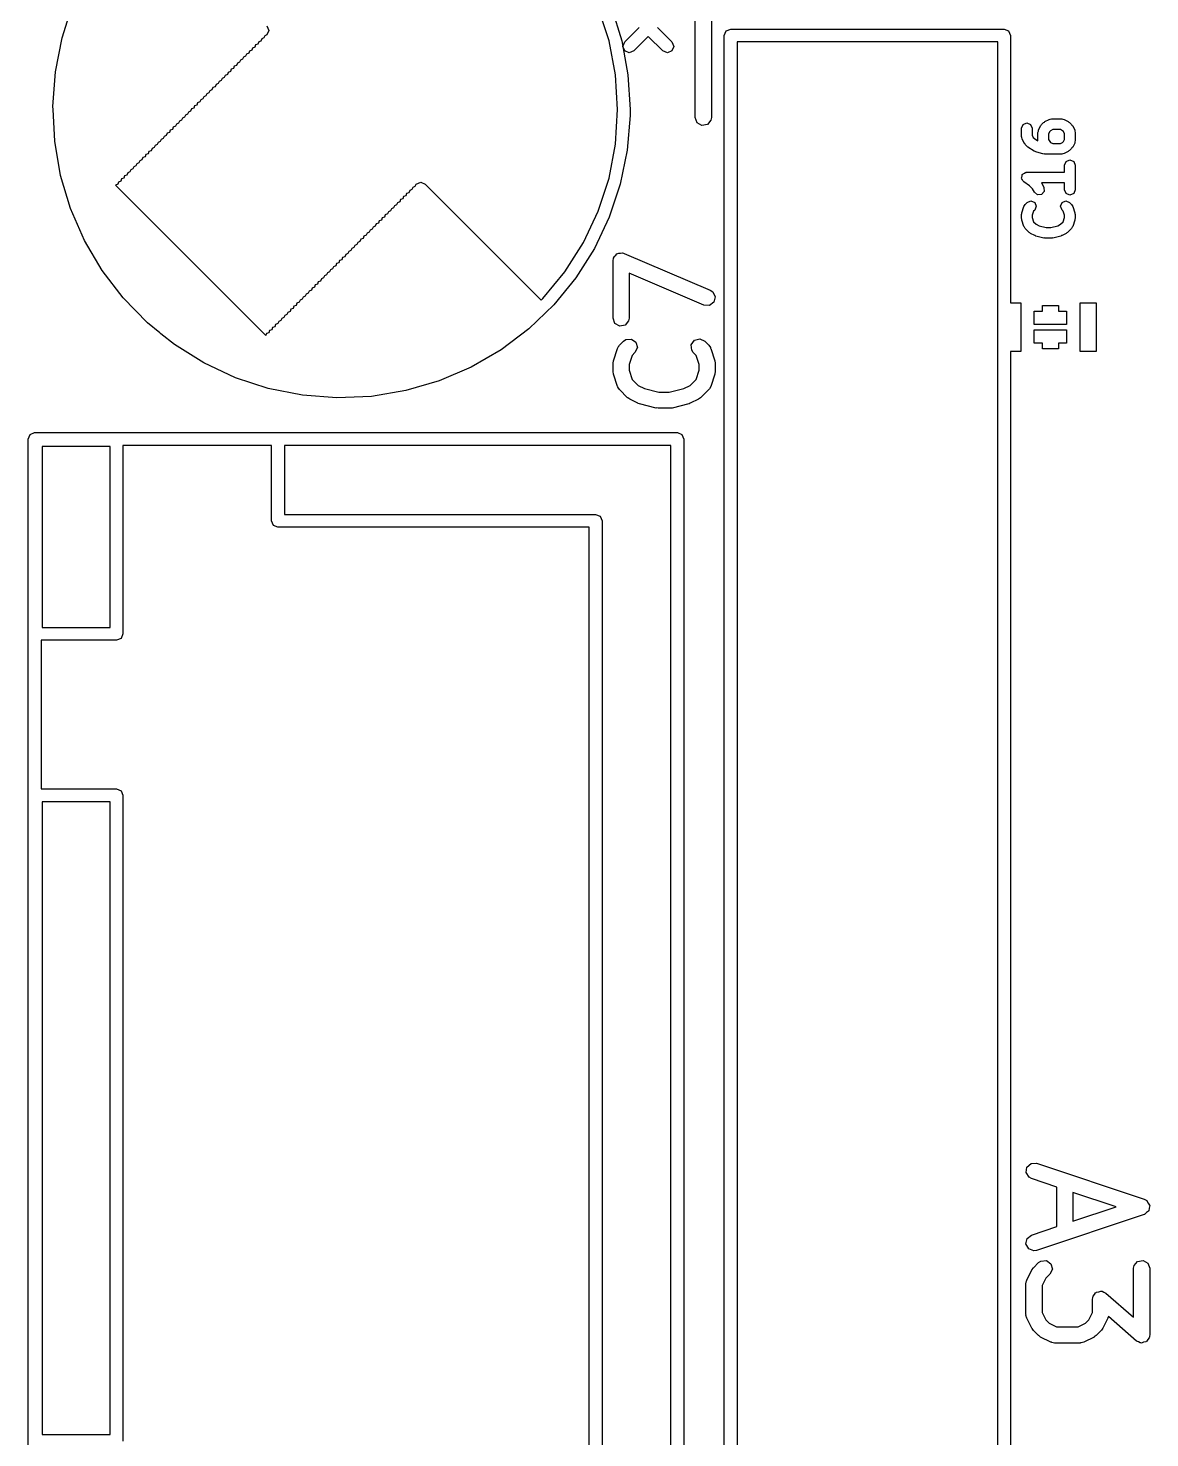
# Model space of a CAD drawing. Extents: x 99.7 to 144.3, y -109.9 to -50.
# Drawn here: x 99.95 to 110.37, y -84.17 to -71.07 of the extents above; entities that cross this region are included whole.
import ezdxf

# ---------------------------------------------------------------- set-up
doc = ezdxf.new("R2010")
doc.units = 0
doc.layers.add('BLACK', color=7, linetype='CONTINUOUS')

msp = doc.modelspace()

# ---------------------------------------------------------------- linework, layer by layer
at = {"layer": 'BLACK', "linetype": 'CONTINUOUS'}
for p, q in [((100.269, -71.1613), (100.368, -70.8542)), ((105.35, -71.1898), (105.25, -70.8835)), ((105.372, -70.8804), (105.468, -71.1885)), ((106.151, -71.902), (106.151, -70.886)), ((106.301, -70.961), (106.301, -71.902)), ((102.172, -71.0499), (102.19, -71.0924)), ((102.19, -71.0924), (102.172, -71.1348)), ((105.496, -71.1986), (105.63, -71.0642)), ((105.8, -71.0642), (105.934, -71.1986)), ((106.42, -71.14), (106.438, -71.0976)), ((106.438, -71.0976), (106.48, -71.08)), ((106.48, -71.08), (109.02, -71.08)), ((109.02, -71.08), (109.062, -71.0976)), ((109.062, -71.0976), (109.08, -71.14)), ((100.208, -71.4779), (100.269, -71.1613)), ((102.059, -71.2479), (102.039, -71.2562)), ((102.067, -71.2279), (102.059, -71.2479)), ((102.087, -71.2196), (102.067, -71.2279)), ((102.096, -71.1996), (102.087, -71.2196)), ((102.116, -71.1913), (102.096, -71.1996)), ((102.124, -71.1713), (102.116, -71.1913)), ((102.144, -71.1631), (102.124, -71.1713)), ((102.152, -71.1431), (102.144, -71.1631)), ((102.172, -71.1348), (102.152, -71.1431)), ((105.41, -71.5063), (105.35, -71.1898)), ((105.468, -71.1885), (105.526, -71.5058)), ((105.478, -71.241), (105.496, -71.1986)), ((105.496, -71.2834), (105.478, -71.241)), ((105.715, -71.1491), (105.58, -71.2834)), ((105.849, -71.2834), (105.715, -71.1491)), ((105.934, -71.1986), (105.952, -71.241)), ((105.952, -71.241), (105.934, -71.2834)), ((106.42, -91.46), (106.42, -71.14)), ((106.54, -71.2), (106.54, -91.4)), ((108.96, -71.2), (106.54, -71.2)), ((108.96, -91.4), (108.96, -71.2)), ((109.08, -71.14), (109.08, -73.625)), ((101.926, -71.3693), (101.918, -71.3893)), ((101.946, -71.3611), (101.926, -71.3693)), ((101.954, -71.3411), (101.946, -71.3611)), ((101.974, -71.3328), (101.954, -71.3411)), ((101.983, -71.3128), (101.974, -71.3328)), ((102.003, -71.3045), (101.983, -71.3128)), ((102.011, -71.2845), (102.003, -71.3045)), ((102.031, -71.2762), (102.011, -71.2845)), ((102.039, -71.2562), (102.031, -71.2762)), ((105.538, -71.301), (105.496, -71.2834)), ((105.58, -71.2834), (105.538, -71.301)), ((105.892, -71.301), (105.849, -71.2834)), ((105.934, -71.2834), (105.892, -71.301)), ((100.185, -71.7997), (100.208, -71.4779)), ((101.785, -71.5108), (101.776, -71.5308)), ((101.805, -71.5025), (101.785, -71.5108)), ((101.813, -71.4825), (101.805, -71.5025)), ((101.833, -71.4742), (101.813, -71.4825)), ((101.841, -71.4542), (101.833, -71.4742)), ((101.861, -71.4459), (101.841, -71.4542)), ((101.869, -71.4259), (101.861, -71.4459)), ((101.889, -71.4176), (101.869, -71.4259)), ((101.898, -71.3976), (101.889, -71.4176)), ((101.918, -71.3893), (101.898, -71.3976)), ((105.43, -71.8277), (105.41, -71.5063)), ((105.526, -71.5058), (105.545, -71.8277)), ((101.662, -71.6446), (101.642, -71.6529)), ((101.671, -71.6241), (101.662, -71.6446)), ((101.691, -71.6156), (101.671, -71.6241)), ((101.7, -71.5956), (101.691, -71.6156)), ((101.72, -71.5873), (101.7, -71.5956)), ((101.728, -71.5673), (101.72, -71.5873)), ((101.748, -71.559), (101.728, -71.5673)), ((101.756, -71.539), (101.748, -71.559)), ((101.776, -71.5308), (101.756, -71.539)), ((101.529, -71.766), (101.521, -71.786)), ((101.549, -71.7577), (101.529, -71.766)), ((101.558, -71.7377), (101.549, -71.7577)), ((101.578, -71.7295), (101.558, -71.7377)), ((101.586, -71.7095), (101.578, -71.7295)), ((101.606, -71.7012), (101.586, -71.7095)), ((101.614, -71.6812), (101.606, -71.7012)), ((101.634, -71.6729), (101.614, -71.6812)), ((101.642, -71.6529), (101.634, -71.6729)), ((100.187, -71.8277), (100.185, -71.7997)), ((100.201, -72.1218), (100.187, -71.8277)), ((101.388, -71.9074), (101.38, -71.9274)), ((101.408, -71.8992), (101.388, -71.9074)), ((101.416, -71.8792), (101.408, -71.8992)), ((101.436, -71.8709), (101.416, -71.8792)), ((101.444, -71.8509), (101.436, -71.8709)), ((101.464, -71.8426), (101.444, -71.8509)), ((101.473, -71.8226), (101.464, -71.8426)), ((101.493, -71.8143), (101.473, -71.8226)), ((101.501, -71.7943), (101.493, -71.8143)), ((101.521, -71.786), (101.501, -71.7943)), ((105.41, -72.1492), (105.43, -71.8277)), ((105.545, -71.8839), (105.519, -72.2054)), ((105.545, -71.8277), (105.545, -71.8839)), ((106.169, -71.9502), (106.151, -71.902)), ((106.301, -71.902), (106.296, -71.9277)), ((101.275, -72.0206), (101.266, -72.0406)), ((101.295, -72.0123), (101.275, -72.0206)), ((101.303, -71.9923), (101.295, -72.0123)), ((101.323, -71.984), (101.303, -71.9923)), ((101.331, -71.964), (101.323, -71.984)), ((101.351, -71.9557), (101.331, -71.964)), ((101.36, -71.9357), (101.351, -71.9557)), ((101.38, -71.9274), (101.36, -71.9357)), ((106.213, -71.9759), (106.169, -71.9502)), ((106.264, -71.967), (106.213, -71.9759)), ((106.296, -71.9277), (106.264, -71.967)), ((109.181, -72.0024), (109.196, -71.967)), ((109.181, -72.0786), (109.181, -72.0024)), ((109.196, -71.967), (109.231, -71.9524)), ((109.231, -71.9524), (109.266, -71.967)), ((109.266, -71.967), (109.281, -72.0024)), ((109.281, -72.0024), (109.281, -72.0668)), ((109.333, -72.0405), (109.338, -72.0297)), ((109.338, -72.0297), (109.339, -72.0181)), ((109.339, -72.0181), (109.358, -71.98)), ((109.358, -71.98), (109.364, -71.9746)), ((109.364, -71.9746), (109.367, -71.967)), ((109.367, -71.967), (109.386, -71.948)), ((109.386, -71.948), (109.394, -71.9448)), ((109.394, -71.9448), (109.399, -71.9386)), ((109.399, -71.9386), (109.437, -71.9196)), ((109.443, -72.032), (109.433, -72.0523)), ((109.437, -71.9196), (109.449, -71.9187)), ((109.451, -72.0244), (109.443, -72.032)), ((109.449, -71.9187), (109.46, -71.9143)), ((109.471, -72.0143), (109.451, -72.0244)), ((109.46, -71.9143), (109.555, -71.9143)), ((109.543, -72.0143), (109.471, -72.0143)), ((109.563, -72.0244), (109.543, -72.0143)), ((109.555, -71.9143), (109.566, -71.9187)), ((109.571, -72.032), (109.563, -72.0244)), ((109.566, -71.9187), (109.577, -71.9196)), ((109.581, -72.0523), (109.571, -72.032)), ((109.577, -71.9196), (109.615, -71.9386)), ((109.615, -71.9386), (109.621, -71.9448)), ((109.621, -71.9448), (109.628, -71.948)), ((109.628, -71.948), (109.647, -71.967)), ((109.647, -71.967), (109.65, -71.9746)), ((109.65, -71.9746), (109.657, -71.98)), ((109.657, -71.98), (109.676, -72.0181)), ((109.676, -72.0181), (109.676, -72.0297)), ((109.676, -72.0297), (109.681, -72.0405)), ((100.256, -72.4397), (100.201, -72.1218)), ((101.133, -72.162), (101.125, -72.182)), ((101.153, -72.1537), (101.133, -72.162)), ((101.162, -72.1337), (101.153, -72.1537)), ((101.182, -72.1254), (101.162, -72.1337)), ((101.19, -72.1054), (101.182, -72.1254)), ((101.21, -72.0971), (101.19, -72.1054)), ((101.218, -72.0771), (101.21, -72.0971)), ((101.238, -72.0689), (101.218, -72.0771)), ((101.246, -72.0489), (101.238, -72.0689)), ((101.266, -72.0406), (101.246, -72.0489)), ((105.35, -72.4656), (105.41, -72.1492)), ((109.185, -72.0893), (109.181, -72.0786)), ((109.186, -72.1009), (109.185, -72.0893)), ((109.205, -72.139), (109.186, -72.1009)), ((109.211, -72.1444), (109.205, -72.139)), ((109.215, -72.152), (109.211, -72.1444)), ((109.234, -72.1711), (109.215, -72.152)), ((109.281, -72.0668), (109.291, -72.087)), ((109.291, -72.087), (109.301, -72.0969)), ((109.301, -72.0969), (109.334, -72.1192)), ((109.333, -72.1167), (109.333, -72.0405)), ((109.334, -72.1192), (109.333, -72.1167)), ((109.433, -72.0523), (109.433, -72.1049)), ((109.433, -72.1049), (109.443, -72.1251)), ((109.443, -72.1251), (109.451, -72.1327)), ((109.451, -72.1327), (109.471, -72.1429)), ((109.471, -72.1429), (109.543, -72.1429)), ((109.543, -72.1429), (109.563, -72.1327)), ((109.563, -72.1327), (109.571, -72.1251)), ((109.571, -72.1251), (109.581, -72.1049)), ((109.581, -72.1049), (109.581, -72.0523)), ((109.676, -72.139), (109.657, -72.1771)), ((109.681, -72.1167), (109.676, -72.1274)), ((109.676, -72.1274), (109.676, -72.139)), ((109.681, -72.0405), (109.681, -72.1167)), ((101.012, -72.2951), (100.992, -72.3034)), ((101.02, -72.2751), (101.012, -72.2951)), ((101.04, -72.2669), (101.02, -72.2751)), ((101.049, -72.2469), (101.04, -72.2669)), ((101.069, -72.2386), (101.049, -72.2469)), ((101.077, -72.2186), (101.069, -72.2386)), ((101.097, -72.2103), (101.077, -72.2186)), ((101.105, -72.1903), (101.097, -72.2103)), ((101.125, -72.182), (101.105, -72.1903)), ((105.519, -72.2054), (105.454, -72.5214)), ((109.238, -72.173), (109.234, -72.1711)), ((109.241, -72.1773), (109.238, -72.173)), ((109.298, -72.2154), (109.241, -72.1773)), ((109.307, -72.2171), (109.298, -72.2154)), ((109.314, -72.2223), (109.307, -72.2171)), ((109.39, -72.2414), (109.314, -72.2223)), ((109.397, -72.2404), (109.39, -72.2414)), ((109.402, -72.2429), (109.397, -72.2404)), ((109.555, -72.2429), (109.402, -72.2429)), ((109.566, -72.2384), (109.555, -72.2429)), ((109.577, -72.2376), (109.566, -72.2384)), ((109.615, -72.2185), (109.577, -72.2376)), ((109.596, -72.3099), (109.631, -72.2952)), ((109.621, -72.2123), (109.615, -72.2185)), ((109.628, -72.2092), (109.621, -72.2123)), ((109.647, -72.1901), (109.628, -72.2092)), ((109.631, -72.2952), (109.666, -72.3099)), ((109.65, -72.1825), (109.647, -72.1901)), ((109.657, -72.1771), (109.65, -72.1825)), ((100.879, -72.4166), (100.871, -72.4366)), ((100.899, -72.4083), (100.879, -72.4166)), ((100.907, -72.3883), (100.899, -72.4083)), ((100.927, -72.38), (100.907, -72.3883)), ((100.935, -72.36), (100.927, -72.38)), ((100.955, -72.3517), (100.935, -72.36)), ((100.964, -72.3317), (100.955, -72.3517)), ((100.984, -72.3234), (100.964, -72.3317)), ((100.992, -72.3034), (100.984, -72.3234)), ((109.189, -72.4318), (109.194, -72.4289)), ((109.194, -72.4289), (109.196, -72.4242)), ((109.196, -72.4242), (109.209, -72.4186)), ((109.209, -72.4186), (109.221, -72.4105)), ((109.221, -72.4105), (109.226, -72.4115)), ((109.226, -72.4115), (109.231, -72.4095)), ((109.231, -72.4095), (109.581, -72.4095)), ((109.581, -72.3452), (109.596, -72.3099)), ((109.581, -72.4095), (109.581, -72.3452)), ((109.666, -72.3099), (109.681, -72.3452)), ((109.681, -72.3452), (109.681, -72.5738)), ((100.348, -72.7487), (100.256, -72.4397)), ((100.786, -72.5214), (100.766, -72.5297)), ((100.766, -72.5297), (102.163, -73.9273)), ((100.794, -72.5014), (100.786, -72.5214)), ((100.814, -72.4931), (100.794, -72.5014)), ((100.822, -72.4731), (100.814, -72.4931)), ((100.842, -72.4648), (100.822, -72.4731)), ((100.851, -72.4448), (100.842, -72.4648)), ((100.871, -72.4366), (100.851, -72.4448)), ((103.522, -72.569), (103.53, -72.549)), ((103.53, -72.549), (103.55, -72.5407)), ((103.55, -72.5407), (103.558, -72.5207)), ((103.558, -72.5207), (103.601, -72.5031)), ((103.601, -72.5031), (103.643, -72.5207)), ((103.643, -72.5207), (104.72, -73.5977)), ((105.25, -72.772), (105.35, -72.4656)), ((105.454, -72.5214), (105.352, -72.8273)), ((109.181, -72.4595), (109.187, -72.4461)), ((109.183, -72.4643), (109.181, -72.4595)), ((109.182, -72.4693), (109.183, -72.4643)), ((109.19, -72.4814), (109.182, -72.4693)), ((109.187, -72.4461), (109.189, -72.4318)), ((109.196, -72.4949), (109.19, -72.4814)), ((109.2, -72.4968), (109.196, -72.4949)), ((109.203, -72.5011), (109.2, -72.4968)), ((109.256, -72.5365), (109.203, -72.5011)), ((109.285, -72.5653), (109.256, -72.5365)), ((109.581, -72.5095), (109.366, -72.5095)), ((109.366, -72.5095), (109.371, -72.5134)), ((109.371, -72.5134), (109.39, -72.5514)), ((109.39, -72.5514), (109.393, -72.5896)), ((109.581, -72.5738), (109.581, -72.5095)), ((103.38, -72.7104), (103.389, -72.6904)), ((103.389, -72.6904), (103.409, -72.6821)), ((103.409, -72.6821), (103.417, -72.6621)), ((103.417, -72.6621), (103.437, -72.6538)), ((103.437, -72.6538), (103.445, -72.6338)), ((103.445, -72.6338), (103.465, -72.6256)), ((103.465, -72.6256), (103.473, -72.6056)), ((103.473, -72.6056), (103.493, -72.5973)), ((103.493, -72.5973), (103.502, -72.5773)), ((103.502, -72.5773), (103.522, -72.569)), ((109.215, -72.7099), (109.234, -72.6908)), ((109.234, -72.6908), (109.269, -72.6762)), ((109.269, -72.6762), (109.304, -72.6908)), ((109.301, -72.5962), (109.285, -72.5653)), ((109.329, -72.6212), (109.301, -72.5962)), ((109.304, -72.6908), (109.319, -72.7262)), ((109.368, -72.6185), (109.329, -72.6212)), ((109.393, -72.5896), (109.368, -72.6185)), ((109.543, -72.7262), (109.558, -72.6908)), ((109.558, -72.6908), (109.593, -72.6762)), ((109.596, -72.6092), (109.581, -72.5738)), ((109.593, -72.6762), (109.628, -72.6908)), ((109.631, -72.6238), (109.596, -72.6092)), ((109.628, -72.6908), (109.647, -72.7099)), ((109.666, -72.6092), (109.631, -72.6238)), ((109.681, -72.5738), (109.666, -72.6092)), ((100.477, -73.0444), (100.348, -72.7487)), ((103.247, -72.8318), (103.267, -72.8235)), ((103.267, -72.8235), (103.275, -72.8035)), ((103.275, -72.8035), (103.295, -72.7953)), ((103.295, -72.7953), (103.304, -72.7753)), ((103.304, -72.7753), (103.324, -72.767)), ((103.324, -72.767), (103.332, -72.747)), ((103.332, -72.747), (103.352, -72.7387)), ((103.352, -72.7387), (103.36, -72.7187)), ((103.36, -72.7187), (103.38, -72.7104)), ((105.113, -73.0635), (105.25, -72.772)), ((109.181, -72.8024), (109.184, -72.7948)), ((109.181, -72.8405), (109.181, -72.8024)), ((109.184, -72.7866), (109.203, -72.7294)), ((109.184, -72.7948), (109.184, -72.7866)), ((109.203, -72.7294), (109.21, -72.7206)), ((109.21, -72.7206), (109.215, -72.7099)), ((109.294, -72.7722), (109.281, -72.8105)), ((109.281, -72.8105), (109.281, -72.8324)), ((109.304, -72.7615), (109.294, -72.7722)), ((109.319, -72.7262), (109.304, -72.7615)), ((109.558, -72.7615), (109.543, -72.7262)), ((109.568, -72.7722), (109.558, -72.7615)), ((109.581, -72.8105), (109.568, -72.7722)), ((109.581, -72.8324), (109.581, -72.8105)), ((109.647, -72.7099), (109.652, -72.7206)), ((109.652, -72.7206), (109.659, -72.7294)), ((109.659, -72.7294), (109.678, -72.7866)), ((109.678, -72.7866), (109.678, -72.7948)), ((109.678, -72.7948), (109.681, -72.8024)), ((109.681, -72.8024), (109.681, -72.8405)), ((103.126, -72.965), (103.134, -72.945)), ((103.134, -72.945), (103.154, -72.9367)), ((103.154, -72.9367), (103.162, -72.9167)), ((103.162, -72.9167), (103.182, -72.9084)), ((103.182, -72.9084), (103.191, -72.8884)), ((103.191, -72.8884), (103.211, -72.8801)), ((103.211, -72.8801), (103.219, -72.8601)), ((103.219, -72.8601), (103.239, -72.8518)), ((103.239, -72.8518), (103.247, -72.8318)), ((105.352, -72.8273), (105.214, -73.1188)), ((109.184, -72.8481), (109.181, -72.8405)), ((109.184, -72.8563), (109.184, -72.8481)), ((109.203, -72.9134), (109.184, -72.8563)), ((109.21, -72.9222), (109.203, -72.9134)), ((109.215, -72.933), (109.21, -72.9222)), ((109.253, -72.9711), (109.215, -72.933)), ((109.281, -72.8324), (109.294, -72.8706)), ((109.294, -72.8706), (109.318, -72.8946)), ((109.318, -72.8946), (109.344, -72.9076)), ((109.344, -72.9076), (109.409, -72.9238)), ((109.409, -72.9238), (109.453, -72.9238)), ((109.453, -72.9238), (109.518, -72.9076)), ((109.518, -72.9076), (109.544, -72.8946)), ((109.544, -72.8946), (109.568, -72.8706)), ((109.568, -72.8706), (109.581, -72.8324)), ((109.647, -72.933), (109.609, -72.9711)), ((109.652, -72.9222), (109.647, -72.933)), ((109.659, -72.9134), (109.652, -72.9222)), ((109.678, -72.8563), (109.659, -72.9134)), ((109.681, -72.8405), (109.678, -72.8481)), ((109.678, -72.8481), (109.678, -72.8563)), ((100.641, -73.3225), (100.477, -73.0444)), ((102.992, -73.0871), (103.012, -73.0788)), ((103.012, -73.0788), (103.02, -73.0588)), ((103.02, -73.0588), (103.04, -73.0505)), ((103.04, -73.0505), (103.048, -73.0305)), ((103.048, -73.0305), (103.069, -73.022)), ((103.069, -73.022), (103.077, -73.0015)), ((103.077, -73.0015), (103.097, -72.9933)), ((103.097, -72.9933), (103.106, -72.9733)), ((103.106, -72.9733), (103.126, -72.965)), ((104.94, -73.3354), (105.113, -73.0635)), ((109.26, -72.9742), (109.253, -72.9711)), ((109.266, -72.9804), (109.26, -72.9742)), ((109.304, -72.9995), (109.266, -72.9804)), ((109.309, -72.9999), (109.304, -72.9995)), ((109.314, -73.0033), (109.309, -72.9999)), ((109.39, -73.0223), (109.314, -73.0033)), ((109.397, -73.0214), (109.39, -73.0223)), ((109.402, -73.0238), (109.397, -73.0214)), ((109.46, -73.0238), (109.402, -73.0238)), ((109.465, -73.0214), (109.46, -73.0238)), ((109.472, -73.0223), (109.465, -73.0214)), ((109.548, -73.0033), (109.472, -73.0223)), ((109.552, -72.9999), (109.548, -73.0033)), ((109.558, -72.9995), (109.552, -72.9999)), ((109.596, -72.9804), (109.558, -72.9995)), ((109.602, -72.9742), (109.596, -72.9804)), ((109.609, -72.9711), (109.602, -72.9742)), ((102.87, -73.2202), (102.879, -73.2002)), ((102.879, -73.2002), (102.899, -73.192)), ((102.899, -73.192), (102.907, -73.172)), ((102.907, -73.172), (102.927, -73.1637)), ((102.927, -73.1637), (102.935, -73.1437)), ((102.935, -73.1437), (102.955, -73.1354)), ((102.955, -73.1354), (102.964, -73.1154)), ((102.964, -73.1154), (102.984, -73.1071)), ((102.984, -73.1071), (102.992, -73.0871)), ((105.214, -73.1188), (105.042, -73.3916)), ((105.387, -73.2333), (105.391, -73.2077)), ((105.391, -73.2077), (105.397, -73.2009)), ((105.397, -73.2009), (105.399, -73.1923)), ((105.399, -73.1923), (105.413, -73.1818)), ((105.413, -73.1818), (105.424, -73.1684)), ((105.424, -73.1684), (105.433, -73.1668)), ((105.433, -73.1668), (105.44, -73.1615)), ((105.44, -73.1615), (105.458, -73.1625)), ((105.458, -73.1625), (105.475, -73.1595)), ((105.475, -73.1595), (105.483, -73.1639)), ((105.483, -73.1639), (105.491, -73.1644)), ((105.491, -73.1644), (106.291, -73.5073)), ((100.837, -73.5789), (100.641, -73.3225)), ((102.729, -73.3617), (102.737, -73.3417)), ((102.737, -73.3417), (102.757, -73.3334)), ((102.757, -73.3334), (102.766, -73.3134)), ((102.766, -73.3134), (102.786, -73.3051)), ((102.786, -73.3051), (102.794, -73.2851)), ((102.794, -73.2851), (102.814, -73.2768)), ((102.814, -73.2768), (102.822, -73.2568)), ((102.822, -73.2568), (102.842, -73.2485)), ((102.842, -73.2485), (102.85, -73.2285)), ((102.85, -73.2285), (102.87, -73.2202)), ((104.735, -73.5836), (104.94, -73.3354)), ((105.387, -73.7667), (105.387, -73.2333)), ((106.232, -73.6451), (105.537, -73.3471)), ((105.537, -73.3471), (105.537, -73.7667)), ((102.596, -73.4831), (102.616, -73.4748)), ((102.616, -73.4748), (102.624, -73.4548)), ((102.624, -73.4548), (102.644, -73.4465)), ((102.644, -73.4465), (102.652, -73.4265)), ((102.652, -73.4265), (102.672, -73.4182)), ((102.672, -73.4182), (102.681, -73.3982)), ((102.681, -73.3982), (102.701, -73.3899)), ((102.701, -73.3899), (102.709, -73.3699)), ((102.709, -73.3699), (102.729, -73.3617)), ((105.042, -73.3916), (104.838, -73.6418)), ((101.062, -73.81), (100.837, -73.5789)), ((102.474, -73.6162), (102.483, -73.5962)), ((102.483, -73.5962), (102.503, -73.5879)), ((102.503, -73.5879), (102.511, -73.5679)), ((102.511, -73.5679), (102.531, -73.5596)), ((102.531, -73.5596), (102.539, -73.5396)), ((102.539, -73.5396), (102.559, -73.5314)), ((102.559, -73.5314), (102.568, -73.5114)), ((102.568, -73.5114), (102.588, -73.5031)), ((102.588, -73.5031), (102.596, -73.4831)), ((104.72, -73.5977), (104.735, -73.5836)), ((106.291, -73.5073), (106.313, -73.5215)), ((106.313, -73.5215), (106.336, -73.5673)), ((106.336, -73.5673), (106.325, -73.6173)), ((102.333, -73.7576), (102.341, -73.7376)), ((102.341, -73.7376), (102.361, -73.7294)), ((102.361, -73.7294), (102.37, -73.7094)), ((102.37, -73.7094), (102.39, -73.7011)), ((102.39, -73.7011), (102.398, -73.6811)), ((102.398, -73.6811), (102.418, -73.6728)), ((102.418, -73.6728), (102.426, -73.6528)), ((102.426, -73.6528), (102.446, -73.6445)), ((102.446, -73.6445), (102.454, -73.6245)), ((102.454, -73.6245), (102.474, -73.6162)), ((104.838, -73.6418), (104.606, -73.8656)), ((106.284, -73.648), (106.232, -73.6451)), ((106.325, -73.6173), (106.284, -73.648)), ((109.08, -73.625), (109.175, -73.625)), ((109.175, -73.625), (109.175, -74.075)), ((109.3, -73.825), (109.3, -73.7)), ((109.3, -73.7), (109.375, -73.7)), ((109.375, -73.7), (109.375, -73.65)), ((109.375, -73.65), (109.525, -73.65)), ((109.525, -73.65), (109.525, -73.7)), ((109.525, -73.7), (109.6, -73.7)), ((109.6, -73.7), (109.6, -73.825)), ((109.725, -74.075), (109.725, -73.625)), ((109.725, -73.625), (109.875, -73.625)), ((109.875, -73.625), (109.875, -74.075)), ((101.178, -73.9038), (101.062, -73.81)), ((102.2, -73.8791), (102.22, -73.8708)), ((102.22, -73.8708), (102.228, -73.8508)), ((102.228, -73.8508), (102.248, -73.8425)), ((102.248, -73.8425), (102.256, -73.8225)), ((102.256, -73.8225), (102.276, -73.8142)), ((102.276, -73.8142), (102.285, -73.7942)), ((102.285, -73.7942), (102.305, -73.7859)), ((102.305, -73.7859), (102.313, -73.7659)), ((102.313, -73.7659), (102.333, -73.7576)), ((104.606, -73.8656), (104.348, -74.06)), ((105.404, -73.8149), (105.387, -73.7667)), ((105.449, -73.8405), (105.404, -73.8149)), ((105.499, -73.8316), (105.449, -73.8405)), ((105.532, -73.7923), (105.499, -73.8316)), ((105.537, -73.7667), (105.532, -73.7923)), ((109.6, -73.825), (109.3, -73.825)), ((101.184, -73.9102), (101.178, -73.9038)), ((101.188, -73.9115), (101.184, -73.9102)), ((101.313, -74.0123), (101.188, -73.9115)), ((102.163, -73.9273), (102.172, -73.9073)), ((102.172, -73.9073), (102.192, -73.8991)), ((102.192, -73.8991), (102.2, -73.8791)), ((105.447, -74.0184), (105.485, -73.9803)), ((105.485, -73.9803), (105.506, -73.9654)), ((105.506, -73.9654), (105.558, -73.9609)), ((105.558, -73.9609), (105.6, -73.9903)), ((105.6, -73.9903), (105.613, -74.0399)), ((106.113, -74.0139), (106.143, -73.9719)), ((106.143, -73.9719), (106.192, -73.9586)), ((106.192, -73.9586), (106.239, -73.9803)), ((106.239, -73.9803), (106.277, -74.0184)), ((109.3, -74), (109.3, -73.875)), ((109.3, -73.875), (109.6, -73.875)), ((109.375, -74), (109.3, -74)), ((109.375, -74.05), (109.375, -74)), ((109.6, -74), (109.525, -74)), ((109.525, -74), (109.525, -74.05)), ((109.6, -73.875), (109.6, -74)), ((101.586, -74.183), (101.313, -74.0123)), ((104.348, -74.06), (104.069, -74.222)), ((105.391, -74.162), (105.429, -74.0477)), ((105.429, -74.0477), (105.441, -74.0248)), ((105.441, -74.0248), (105.445, -74.0225)), ((105.445, -74.0225), (105.447, -74.0184)), ((105.566, -74.1119), (105.537, -74.1979)), ((105.591, -74.0864), (105.566, -74.1119)), ((105.613, -74.0399), (105.591, -74.0864)), ((106.118, -74.065), (106.113, -74.0139)), ((106.133, -74.0864), (106.118, -74.065)), ((106.158, -74.1119), (106.133, -74.0864)), ((106.187, -74.1979), (106.158, -74.1119)), ((106.277, -74.0184), (106.292, -74.0397)), ((106.292, -74.0397), (106.292, -74.0442)), ((106.292, -74.0442), (106.295, -74.0477)), ((106.295, -74.0477), (106.333, -74.162)), ((109.175, -74.075), (109.08, -74.075)), ((109.08, -74.075), (109.08, -88.675)), ((109.525, -74.05), (109.375, -74.05)), ((109.875, -74.075), (109.725, -74.075)), ((101.879, -74.3195), (101.586, -74.183)), ((104.069, -74.222), (103.773, -74.3493)), ((105.387, -74.1857), (105.391, -74.1636)), ((105.387, -74.2619), (105.387, -74.1857)), ((105.387, -74.2634), (105.387, -74.2619)), ((105.391, -74.2856), (105.387, -74.2634)), ((105.391, -74.1636), (105.391, -74.162)), ((105.537, -74.1979), (105.537, -74.2497)), ((105.537, -74.2497), (105.566, -74.3357)), ((106.158, -74.3357), (106.187, -74.2497)), ((106.187, -74.2497), (106.187, -74.1979)), ((106.333, -74.162), (106.336, -74.1842)), ((106.337, -74.2619), (106.333, -74.284)), ((106.336, -74.1842), (106.337, -74.1857)), ((106.337, -74.1857), (106.337, -74.2619)), ((102.185, -74.42), (101.879, -74.3195)), ((103.773, -74.3493), (103.464, -74.4401)), ((105.429, -74.3999), (105.391, -74.2856)), ((105.566, -74.3357), (105.621, -74.3907)), ((105.621, -74.3907), (105.679, -74.4197)), ((106.045, -74.4197), (106.103, -74.3907)), ((106.103, -74.3907), (106.158, -74.3357)), ((106.333, -74.2856), (106.295, -74.3999)), ((106.333, -74.284), (106.333, -74.2856)), ((102.502, -74.4829), (102.185, -74.42)), ((102.823, -74.5074), (102.502, -74.4829)), ((103.145, -74.4931), (102.823, -74.5074)), ((103.464, -74.4401), (103.145, -74.4931)), ((105.432, -74.4034), (105.429, -74.3999)), ((105.432, -74.4079), (105.432, -74.4034)), ((105.447, -74.4292), (105.432, -74.4079)), ((105.523, -74.5054), (105.447, -74.4292)), ((105.525, -74.5061), (105.523, -74.5054)), ((105.543, -74.5195), (105.525, -74.5061)), ((105.619, -74.5576), (105.543, -74.5195)), ((105.679, -74.4197), (105.814, -74.4536)), ((105.814, -74.4536), (105.91, -74.4536)), ((105.91, -74.4536), (106.045, -74.4197)), ((106.181, -74.5195), (106.105, -74.5576)), ((106.182, -74.5183), (106.181, -74.5195)), ((106.201, -74.5054), (106.182, -74.5183)), ((106.277, -74.4292), (106.201, -74.5054)), ((106.279, -74.4252), (106.277, -74.4292)), ((106.283, -74.4228), (106.279, -74.4252)), ((106.295, -74.3999), (106.283, -74.4228)), ((105.622, -74.558), (105.619, -74.5576)), ((105.634, -74.5632), (105.622, -74.558)), ((105.787, -74.6013), (105.634, -74.5632)), ((105.79, -74.601), (105.787, -74.6013)), ((105.805, -74.6036), (105.79, -74.601)), ((105.919, -74.6036), (105.805, -74.6036)), ((105.922, -74.6024), (105.919, -74.6036)), ((105.937, -74.6013), (105.922, -74.6024)), ((106.09, -74.5632), (105.937, -74.6013)), ((106.093, -74.5612), (106.09, -74.5632)), ((106.105, -74.5576), (106.093, -74.5612)), ((99.955, -74.89), (99.9726, -74.8476)), ((99.955, -87.51), (99.955, -74.89)), ((99.9726, -74.8476), (100.015, -74.83)), ((100.015, -74.83), (105.985, -74.83)), ((105.985, -74.83), (106.027, -74.8476)), ((106.027, -74.8476), (106.045, -74.89)), ((106.045, -74.89), (106.045, -87.51)), ((100.085, -74.96), (100.085, -76.64)), ((100.715, -74.96), (100.085, -74.96)), ((100.715, -76.64), (100.715, -74.96)), ((102.215, -74.95), (100.835, -74.95)), ((100.835, -74.95), (100.835, -76.7)), ((102.215, -75.65), (102.215, -74.95)), ((105.925, -74.95), (102.335, -74.95)), ((102.335, -74.95), (102.335, -75.59)), ((105.925, -87.45), (105.925, -74.95)), ((102.233, -75.6924), (102.215, -75.65)), ((102.275, -75.71), (102.233, -75.6924)), ((102.335, -75.59), (105.225, -75.59)), ((105.225, -75.59), (105.267, -75.6076)), ((105.267, -75.6076), (105.285, -75.65)), ((105.285, -75.65), (105.285, -86.75)), ((105.165, -75.71), (102.275, -75.71)), ((105.165, -86.69), (105.165, -75.71)), ((100.085, -76.64), (100.715, -76.64)), ((100.817, -76.7424), (100.775, -76.76)), ((100.835, -76.7), (100.817, -76.7424)), ((100.775, -76.76), (100.075, -76.76)), ((100.075, -76.76), (100.075, -78.14)), ((100.075, -78.14), (100.775, -78.14)), ((100.775, -78.14), (100.817, -78.1576)), ((100.817, -78.1576), (100.835, -78.2)), ((100.085, -78.26), (100.085, -84.14)), ((100.715, -78.26), (100.085, -78.26)), ((100.715, -84.14), (100.715, -78.26)), ((100.835, -78.2), (100.835, -84.2)), ((109.224, -81.7055), (109.232, -81.6548)), ((109.251, -81.7492), (109.224, -81.7055)), ((109.232, -81.6548), (109.27, -81.6207)), ((109.27, -81.6207), (109.321, -81.6193)), ((109.321, -81.6193), (110.321, -81.9527)), ((109.274, -81.7616), (109.251, -81.7492)), ((109.508, -81.8398), (109.274, -81.7616)), ((109.508, -82.2078), (109.508, -81.8398)), ((110.06, -82.0238), (109.658, -81.8898)), ((109.658, -81.8898), (109.658, -82.1578)), ((110.321, -81.9527), (110.344, -81.9651)), ((110.344, -81.9651), (110.345, -81.9669)), ((110.345, -81.9669), (110.347, -81.9677)), ((110.347, -81.9677), (110.359, -81.9886)), ((110.359, -81.9886), (110.371, -82.0088)), ((110.321, -82.095), (109.321, -82.4283)), ((109.658, -82.1578), (110.06, -82.0238)), ((110.323, -82.0936), (110.321, -82.095)), ((110.325, -82.0936), (110.323, -82.0936)), ((110.343, -82.0778), (110.325, -82.0936)), ((110.362, -82.0631), (110.343, -82.0778)), ((110.364, -82.0595), (110.362, -82.061)), ((110.362, -82.061), (110.362, -82.0631)), ((110.367, -82.0361), (110.364, -82.0595)), ((110.372, -82.0128), (110.367, -82.0361)), ((110.371, -82.0088), (110.371, -82.0109)), ((110.371, -82.0109), (110.372, -82.0128)), ((109.274, -82.286), (109.508, -82.2078)), ((109.223, -82.3681), (109.234, -82.3179)), ((109.248, -82.4133), (109.223, -82.3681)), ((109.234, -82.3179), (109.274, -82.286)), ((109.296, -82.4321), (109.248, -82.4133)), ((109.321, -82.4283), (109.296, -82.4321)), ((109.231, -82.7046), (109.278, -82.6093)), ((109.278, -82.6093), (109.292, -82.5913)), ((109.292, -82.5898), (109.34, -82.5422)), ((109.292, -82.5913), (109.292, -82.5898)), ((109.34, -82.5422), (109.361, -82.5273)), ((109.361, -82.5273), (109.412, -82.5228)), ((109.412, -82.5228), (109.454, -82.5522)), ((109.468, -82.6018), (109.446, -82.6483)), ((109.454, -82.5522), (109.468, -82.6018)), ((110.223, -82.5952), (110.227, -82.5696)), ((110.223, -83.049), (110.223, -82.5952)), ((110.227, -82.5696), (110.26, -82.5303)), ((110.26, -82.5303), (110.311, -82.5214)), ((110.311, -82.5214), (110.355, -82.547)), ((110.355, -82.547), (110.373, -82.5952)), ((110.373, -82.5952), (110.373, -83.2143)), ((109.223, -82.7381), (109.227, -82.7124)), ((109.223, -83.0238), (109.223, -82.7381)), ((109.227, -82.7124), (109.23, -82.709)), ((109.23, -82.709), (109.231, -82.7046)), ((109.407, -82.6873), (109.373, -82.7558)), ((109.373, -82.7558), (109.373, -83.0061)), ((109.446, -82.6483), (109.407, -82.6873)), ((109.842, -82.881), (109.844, -82.8698)), ((109.842, -83.0061), (109.842, -82.881)), ((109.843, -82.8664), (109.845, -82.8637)), ((109.844, -82.8698), (109.843, -82.8664)), ((109.845, -82.8637), (109.846, -82.8553)), ((109.846, -82.8553), (109.859, -82.8398)), ((109.859, -82.8398), (109.87, -82.8225)), ((109.87, -82.8225), (109.875, -82.8206)), ((109.875, -82.8206), (109.879, -82.816)), ((109.879, -82.816), (109.899, -82.8125)), ((109.899, -82.8125), (109.918, -82.806)), ((109.918, -82.806), (109.924, -82.8081)), ((109.924, -82.8081), (109.93, -82.8071)), ((109.93, -82.8071), (109.947, -82.8172)), ((109.947, -82.8172), (109.966, -82.8245)), ((109.966, -82.8245), (110.223, -83.049)), ((109.224, -83.028), (109.223, -83.0238)), ((109.223, -83.0324), (109.224, -83.028)), ((109.231, -83.0574), (109.223, -83.0324)), ((109.373, -83.0061), (109.407, -83.0746)), ((109.807, -83.0746), (109.842, -83.0061)), ((109.278, -83.1526), (109.231, -83.0574)), ((109.279, -83.1537), (109.278, -83.1526)), ((109.292, -83.1721), (109.279, -83.1537)), ((109.407, -83.0746), (109.437, -83.105)), ((109.437, -83.105), (109.506, -83.1393)), ((109.506, -83.1393), (109.708, -83.1393)), ((109.708, -83.1393), (109.777, -83.105)), ((109.777, -83.105), (109.807, -83.0746)), ((109.923, -83.1706), (109.922, -83.1721)), ((109.936, -83.1526), (109.923, -83.1706)), ((109.984, -83.0574), (109.936, -83.1526)), ((109.987, -83.0495), (109.984, -83.0529)), ((109.984, -83.0529), (109.984, -83.0574)), ((109.988, -83.0432), (109.987, -83.0495)), ((110.248, -83.2707), (109.988, -83.0432)), ((109.34, -83.2197), (109.292, -83.1721)), ((109.341, -83.2204), (109.34, -83.2197)), ((109.359, -83.2337), (109.341, -83.2204)), ((109.455, -83.2814), (109.359, -83.2337)), ((109.459, -83.2819), (109.455, -83.2814)), ((109.462, -83.2848), (109.459, -83.2819)), ((109.488, -83.2893), (109.462, -83.2848)), ((109.726, -83.2893), (109.488, -83.2893)), ((109.73, -83.2878), (109.726, -83.2893)), ((109.735, -83.2888), (109.73, -83.2878)), ((109.76, -83.2814), (109.735, -83.2888)), ((109.855, -83.2337), (109.76, -83.2814)), ((109.856, -83.2326), (109.855, -83.2337)), ((109.874, -83.2197), (109.856, -83.2326)), ((109.922, -83.1721), (109.874, -83.2197)), ((110.267, -83.278), (110.248, -83.2707)), ((110.285, -83.2881), (110.267, -83.278)), ((110.29, -83.2871), (110.285, -83.2881)), ((110.296, -83.2893), (110.29, -83.2871)), ((110.315, -83.2827), (110.296, -83.2893)), ((110.335, -83.2792), (110.315, -83.2827)), ((110.339, -83.2747), (110.335, -83.2792)), ((110.345, -83.2727), (110.339, -83.2747)), ((110.355, -83.2554), (110.345, -83.2727)), ((110.368, -83.2399), (110.355, -83.2554)), ((110.37, -83.2315), (110.368, -83.2399)), ((110.371, -83.2288), (110.37, -83.2315)), ((110.373, -83.2143), (110.371, -83.2254)), ((110.371, -83.2254), (110.371, -83.2288)), ((100.085, -84.14), (100.715, -84.14))]:
    msp.add_line(p, q, dxfattribs=at)

doc.saveas('drawing.dxf')
